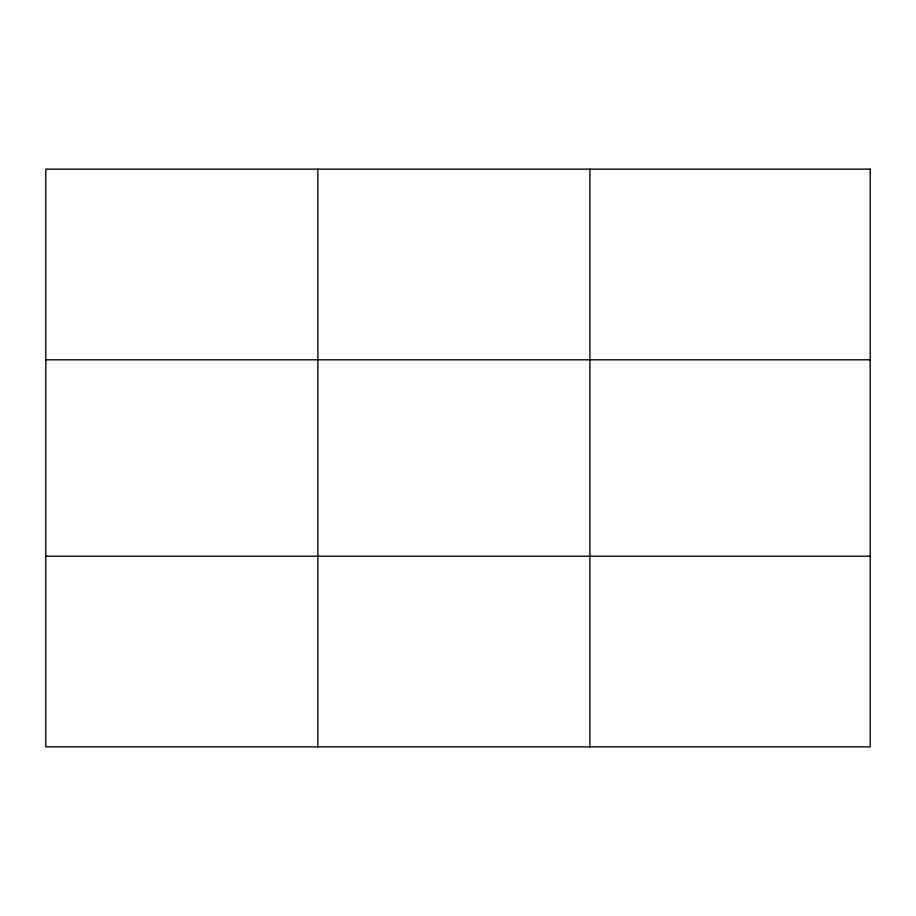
<?xml version="1.0" encoding="UTF-8"?>
<svg xmlns="http://www.w3.org/2000/svg" width="916" height="916" viewBox="0 0 916 916"><rect width="100%" height="100%" fill="white"/><g stroke="black" fill="none" stroke-linecap="round" stroke-linejoin="round"><path stroke-width="1.37" d="M317.852 169.139L317.852 746.861M589.904 169.139L589.904 746.861M45.8 359.793L870.2 359.793M45.8 556.207L870.2 556.207M870.2 169.139L870.2 746.861L45.8 746.861L45.8 169.139L870.2 169.139"/></g></svg>
